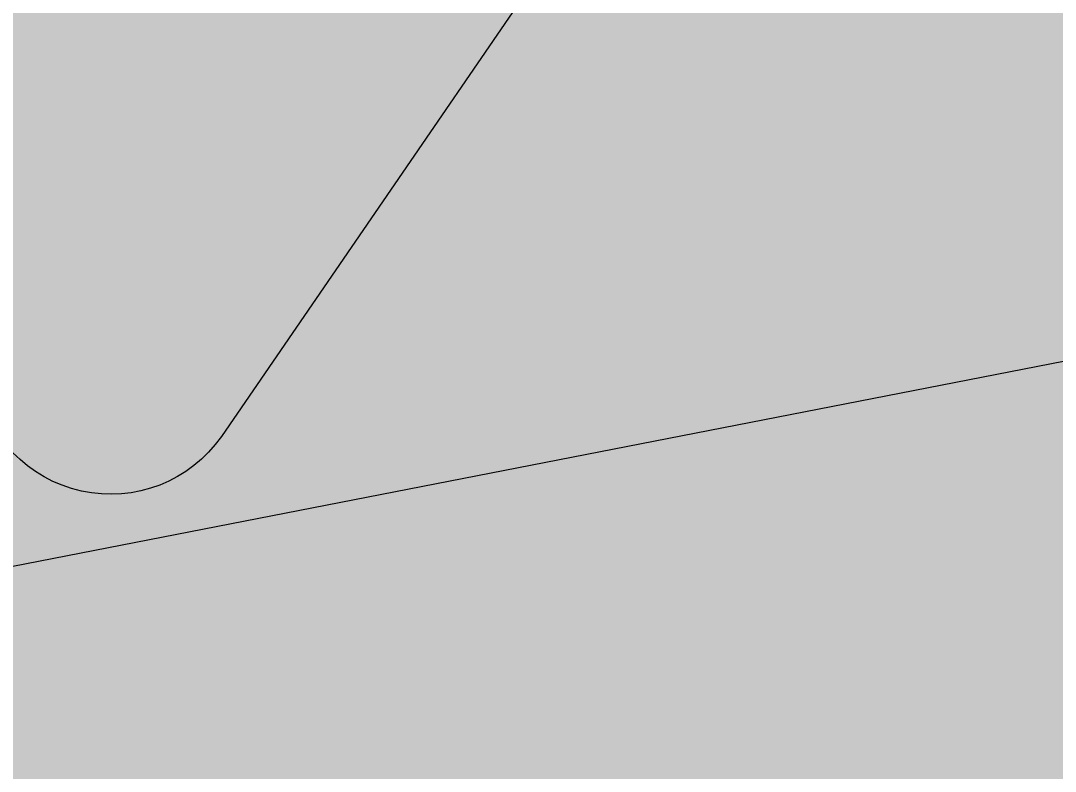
# Model space of a CAD drawing. Header units: millimetres. Extents: x 0 to 627661, y -95767 to 300888.
# Drawn here: x 508969.84 to 508972.173, y 26014.881 to 26016.573 of the extents above; entities that cross this region are included whole.
import ezdxf
from ezdxf.enums import TextEntityAlignment as Align

# ---------------------------------------------------------------- set-up
doc = ezdxf.new("R2018")
doc.units = ezdxf.units.MM
for name, color, linetype, lineweight in [('АР_Маркер экспликации', 239, 'Continuous', 13), ('АР_Номер помещения', 250, 'Continuous', 9), ('АР_Размеры', 175, 'Continuous', 9), ('АР_Сущ Несущая стена', 250, 'Continuous', 50)]:
    doc.layers.add(name, color=color, linetype=linetype, lineweight=lineweight)
doc.layers.add('АР_Названия помещений', color=124, linetype='Continuous', lineweight=5, plot=False)
doc.layers.add('АР_Помещения_площадь', color=19, linetype='Continuous', lineweight=9, plot=False)
doc.styles.add('ISOCPEUR', font='', dxfattribs={"height": 250})
doc.styles.get("Standard").update_dxf_attribs({"font": 'GOST.TTF'})
doc.styles.get('ISOCPEUR').set_extended_font_data('ISOCPEUR', italic=True)

# ---------------------------------------------------------------- blocks, each defined once
blk = doc.blocks.new('*U236')
at = {"color": 7, "style": 'ISOCPEUR', "width": 0.7, "flags": 1}
blk.add_attdef('КАТЕГОРИЯ', (-499.1655, -2092.1864), '', height=250, dxfattribs=at)
at = {"layer": 'АР_Номер помещения', "color": 7, "style": 'ISOCPEUR', "width": 0.7}
blk.add_attdef('НОМЕР_ПОМЕЩЕНИЯ', text='', height=300, dxfattribs=at).set_placement((-13874.5004, 6637.5515), align=Align.MIDDLE_CENTER)
at = {"layer": 'АР_Помещения_площадь', "color": 7, "lineweight": 30, "width": 0.7, "flags": 104}
blk.add_attdef('ИМЯ_ПОМЕЩЕНИЯ', text='', height=100, dxfattribs=at).set_placement((157.6277, 1217.1414), align=Align.MIDDLE_CENTER)
at = {"layer": 'АР_Помещения_площадь', "color": 7, "style": 'ISOCPEUR', "width": 0.7}
blk.add_attdef('ПЛОЩАДЬ_ПОМЕЩЕНИЯ', text='', height=200, dxfattribs=at).set_placement((-12654.5821, 407.6716), align=Align.MIDDLE_RIGHT)
blk = doc.blocks.new('*U234')
at = {"color": 7, "style": 'ISOCPEUR', "width": 0.7, "flags": 1}
blk.add_attdef('КАТЕГОРИЯ', (-499.1655, -2092.1864), '', height=250, dxfattribs=at)
at = {"layer": 'АР_Номер помещения', "color": 7, "style": 'ISOCPEUR', "width": 0.7}
blk.add_attdef('НОМЕР_ПОМЕЩЕНИЯ', text='', height=300, dxfattribs=at).set_placement((-17424.9012, 1870.773), align=Align.MIDDLE_CENTER)
at = {"layer": 'АР_Помещения_площадь', "color": 7, "lineweight": 30, "width": 0.7, "flags": 104}
blk.add_attdef('ИМЯ_ПОМЕЩЕНИЯ', text='', height=100, dxfattribs=at).set_placement((157.6277, 1217.1414), align=Align.MIDDLE_CENTER)
at = {"layer": 'АР_Помещения_площадь', "color": 7, "style": 'ISOCPEUR', "width": 0.7}
blk.add_attdef('ПЛОЩАДЬ_ПОМЕЩЕНИЯ', text='', height=200, dxfattribs=at).set_placement((-12452.8113, 399.3563), align=Align.MIDDLE_RIGHT)

msp = doc.modelspace()

# ---------------------------------------------------------------- linework, layer by layer
at = {"layer": 'АР_Размеры', "color": 5, "lineweight": 9, "ltscale": 150}
msp.add_line((511028.858, 26416.8708), (508967.6614, 26014.9216), dxfattribs=at)
msp.add_line((511028.858, 26416.8708), (508967.6614, 26014.9216), dxfattribs=at)
msp.add_line((511028.858, 26416.8708), (508967.6614, 26014.9216), dxfattribs=at)
msp.add_line((511028.858, 26416.8708), (508967.6614, 26014.9216), dxfattribs=at)
msp.add_line((511028.858, 26416.8708), (508967.6614, 26014.9216), dxfattribs=at)
msp.add_line((511028.858, 26416.8708), (508967.6614, 26014.9216), dxfattribs=at)
msp.add_line((511028.858, 26416.8708), (508967.6614, 26014.9216), dxfattribs=at)
msp.add_line((511028.858, 26416.8708), (508967.6614, 26014.9216), dxfattribs=at)
msp.add_line((511028.858, 26416.8708), (508967.6614, 26014.9216), dxfattribs=at)
msp.add_line((511028.858, 26416.8708), (508967.6614, 26014.9216), dxfattribs=at)
msp.add_line((511028.858, 26416.8708), (508967.6614, 26014.9216), dxfattribs=at)
msp.add_line((511028.858, 26416.8708), (508967.6614, 26014.9216), dxfattribs=at)
msp.add_line((511028.858, 26416.8708), (508967.6614, 26014.9216), dxfattribs=at)
msp.add_line((511028.858, 26416.8708), (508967.6614, 26014.9216), dxfattribs=at)
msp.add_line((511028.858, 26416.8708), (508967.6614, 26014.9216), dxfattribs=at)
msp.add_line((511028.858, 26416.8708), (508967.6614, 26014.9216), dxfattribs=at)
msp.add_line((511028.858, 26416.8708), (508967.6614, 26014.9216), dxfattribs=at)
msp.add_line((511028.858, 26416.8708), (508967.6614, 26014.9216), dxfattribs=at)
msp.add_line((511028.858, 26416.8708), (508967.6614, 26014.9216), dxfattribs=at)
msp.add_line((511028.858, 26416.8708), (508967.6614, 26014.9216), dxfattribs=at)
msp.add_line((511028.858, 26416.8708), (508967.6614, 26014.9216), dxfattribs=at)
msp.add_line((511028.858, 26416.8708), (508967.6614, 26014.9216), dxfattribs=at)
msp.add_line((511028.858, 26416.8708), (508967.6614, 26014.9216), dxfattribs=at)
msp.add_line((511028.858, 26416.8708), (508967.6614, 26014.9216), dxfattribs=at)
msp.add_line((511028.858, 26416.8708), (508967.6614, 26014.9216), dxfattribs=at)
msp.add_line((511028.858, 26416.8708), (508967.6614, 26014.9216), dxfattribs=at)
msp.add_line((511028.858, 26416.8708), (508967.6614, 26014.9216), dxfattribs=at)
msp.add_line((511028.858, 26416.8708), (508967.6614, 26014.9216), dxfattribs=at)
msp.add_line((511028.858, 26416.8708), (508967.6614, 26014.9216), dxfattribs=at)
msp.add_line((511028.858, 26416.8708), (508967.6614, 26014.9216), dxfattribs=at)
msp.add_line((511028.858, 26416.8708), (508967.6614, 26014.9216), dxfattribs=at)
msp.add_line((511028.858, 26416.8708), (508967.6614, 26014.9216), dxfattribs=at)
msp.add_line((511028.858, 26416.8708), (508967.6614, 26014.9216), dxfattribs=at)
msp.add_line((511028.858, 26416.8708), (508967.6614, 26014.9216), dxfattribs=at)
msp.add_line((511028.858, 26416.8708), (508967.6614, 26014.9216), dxfattribs=at)
msp.add_line((511028.858, 26416.8708), (508967.6614, 26014.9216), dxfattribs=at)
msp.add_line((511028.858, 26416.8708), (508967.6614, 26014.9216), dxfattribs=at)
msp.add_line((511028.858, 26416.8708), (508967.6614, 26014.9216), dxfattribs=at)
msp.add_line((511028.858, 26416.8708), (508967.6614, 26014.9216), dxfattribs=at)
msp.add_line((511028.858, 26416.8708), (508967.6614, 26014.9216), dxfattribs=at)
msp.add_line((511028.858, 26416.8708), (508967.6614, 26014.9216), dxfattribs=at)
msp.add_line((511028.858, 26416.8708), (508967.6614, 26014.9216), dxfattribs=at)
msp.add_line((511028.858, 26416.8708), (508967.6614, 26014.9216), dxfattribs=at)
msp.add_line((511028.858, 26416.8708), (508967.6614, 26014.9216), dxfattribs=at)
msp.add_line((511028.858, 26416.8708), (508967.6614, 26014.9216), dxfattribs=at)
msp.add_line((511028.858, 26416.8708), (508967.6614, 26014.9216), dxfattribs=at)
msp.add_line((511028.858, 26416.8708), (508967.6614, 26014.9216), dxfattribs=at)
msp.add_line((511028.858, 26416.8708), (508967.6614, 26014.9216), dxfattribs=at)
msp.add_line((511028.858, 26416.8708), (508967.6614, 26014.9216), dxfattribs=at)
msp.add_line((511028.858, 26416.8708), (508967.6614, 26014.9216), dxfattribs=at)
msp.add_line((511028.858, 26416.8708), (508967.6614, 26014.9216), dxfattribs=at)
msp.add_line((511028.858, 26416.8708), (508967.6614, 26014.9216), dxfattribs=at)
msp.add_line((511028.858, 26416.8708), (508967.6614, 26014.9216), dxfattribs=at)
msp.add_line((511028.858, 26416.8708), (508967.6614, 26014.9216), dxfattribs=at)
msp.add_line((511028.858, 26416.8708), (508967.6614, 26014.9216), dxfattribs=at)
msp.add_line((511028.858, 26416.8708), (508967.6614, 26014.9216), dxfattribs=at)
msp.add_line((511028.858, 26416.8708), (508967.6614, 26014.9216), dxfattribs=at)
msp.add_line((511028.858, 26416.8708), (508967.6614, 26014.9216), dxfattribs=at)
msp.add_line((511028.858, 26416.8708), (508967.6614, 26014.9216), dxfattribs=at)
msp.add_line((511028.858, 26416.8708), (508967.6614, 26014.9216), dxfattribs=at)
msp.add_line((511028.858, 26416.8708), (508967.6614, 26014.9216), dxfattribs=at)
msp.add_line((511028.858, 26416.8708), (508967.6614, 26014.9216), dxfattribs=at)
msp.add_line((511028.858, 26416.8708), (508967.6614, 26014.9216), dxfattribs=at)
msp.add_line((511028.858, 26416.8708), (508967.6614, 26014.9216), dxfattribs=at)
msp.add_line((511028.858, 26416.8708), (508967.6614, 26014.9216), dxfattribs=at)
msp.add_line((511028.858, 26416.8708), (508967.6614, 26014.9216), dxfattribs=at)
msp.add_line((511028.858, 26416.8708), (508967.6614, 26014.9216), dxfattribs=at)
msp.add_line((511028.858, 26416.8708), (508967.6614, 26014.9216), dxfattribs=at)
msp.add_line((511028.858, 26416.8708), (508967.6614, 26014.9216), dxfattribs=at)
msp.add_line((511028.858, 26416.8708), (508967.6614, 26014.9216), dxfattribs=at)
msp.add_line((511028.858, 26416.8708), (508967.6614, 26014.9216), dxfattribs=at)
msp.add_line((511028.858, 26416.8708), (508967.6614, 26014.9216), dxfattribs=at)
msp.add_line((511028.858, 26416.8708), (508967.6614, 26014.9216), dxfattribs=at)
msp.add_line((511028.858, 26416.8708), (508967.6614, 26014.9216), dxfattribs=at)
msp.add_line((511028.858, 26416.8708), (508967.6614, 26014.9216), dxfattribs=at)
msp.add_line((511028.858, 26416.8708), (508967.6614, 26014.9216), dxfattribs=at)
msp.add_line((511028.858, 26416.8708), (508967.6614, 26014.9216), dxfattribs=at)
msp.add_line((511028.858, 26416.8708), (508967.6614, 26014.9216), dxfattribs=at)
msp.add_line((511028.858, 26416.8708), (508967.6614, 26014.9216), dxfattribs=at)
msp.add_line((511028.858, 26416.8708), (508967.6614, 26014.9216), dxfattribs=at)
msp.add_line((511028.858, 26416.8708), (508967.6614, 26014.9216), dxfattribs=at)
msp.add_line((511028.858, 26416.8708), (508967.6614, 26014.9216), dxfattribs=at)
msp.add_line((511028.858, 26416.8708), (508967.6614, 26014.9216), dxfattribs=at)
msp.add_line((511028.858, 26416.8708), (508967.6614, 26014.9216), dxfattribs=at)
msp.add_line((511028.858, 26416.8708), (508967.6614, 26014.9216), dxfattribs=at)
msp.add_line((511028.858, 26416.8708), (508967.6614, 26014.9216), dxfattribs=at)
msp.add_line((511028.858, 26416.8708), (508967.6614, 26014.9216), dxfattribs=at)
msp.add_line((511028.858, 26416.8708), (508967.6614, 26014.9216), dxfattribs=at)
at = {"layer": 'АР_Размеры', "color": 5, "lineweight": 9, "ltscale": 100, "transparency": 33554687}
msp.add_lwpolyline([(508977.5337, 26017.2776, 0.086853), (508975.5582, 26017.9915, 0.346763), (508975.2234, 26017.8175), (508974.8709, 26017.012, -0.527877), (508974.3753, 26016.9242), (508973.7675, 26017.5594, 0.527877), (508973.2719, 26017.4716), (508972.9193, 26016.6661, -0.527877), (508972.4237, 26016.5783), (508971.8159, 26017.2135, 0.469739), (508971.3482, 26017.1749), (508970.2921, 26015.6355, -0.667984), (508969.7421, 26015.7567), (508968.1718, 26024.6166, -0.414214)], format="xyb", dxfattribs=at)
msp.add_lwpolyline([(508977.5337, 26017.2776, 0.086853), (508975.5582, 26017.9915, 0.346763), (508975.2234, 26017.8175), (508974.8709, 26017.012, -0.527877), (508974.3753, 26016.9242), (508973.7675, 26017.5594, 0.527877), (508973.2719, 26017.4716), (508972.9193, 26016.6661, -0.527877), (508972.4237, 26016.5783), (508971.8159, 26017.2135, 0.469739), (508971.3482, 26017.1749), (508970.2921, 26015.6355, -0.667984), (508969.7421, 26015.7567), (508968.1718, 26024.6166, -0.414214)], format="xyb", dxfattribs=at)
msp.add_lwpolyline([(508977.5337, 26017.2776, 0.086853), (508975.5582, 26017.9915, 0.346763), (508975.2234, 26017.8175), (508974.8709, 26017.012, -0.527877), (508974.3753, 26016.9242), (508973.7675, 26017.5594, 0.527877), (508973.2719, 26017.4716), (508972.9193, 26016.6661, -0.527877), (508972.4237, 26016.5783), (508971.8159, 26017.2135, 0.469739), (508971.3482, 26017.1749), (508970.2921, 26015.6355, -0.667984), (508969.7421, 26015.7567), (508968.1718, 26024.6166, -0.414214)], format="xyb", dxfattribs=at)
msp.add_lwpolyline([(508977.5337, 26017.2776, 0.086853), (508975.5582, 26017.9915, 0.346763), (508975.2234, 26017.8175), (508974.8709, 26017.012, -0.527877), (508974.3753, 26016.9242), (508973.7675, 26017.5594, 0.527877), (508973.2719, 26017.4716), (508972.9193, 26016.6661, -0.527877), (508972.4237, 26016.5783), (508971.8159, 26017.2135, 0.469739), (508971.3482, 26017.1749), (508970.2921, 26015.6355, -0.667984), (508969.7421, 26015.7567), (508968.1718, 26024.6166, -0.414214)], format="xyb", dxfattribs=at)
msp.add_lwpolyline([(508977.5337, 26017.2776, 0.086853), (508975.5582, 26017.9915, 0.346763), (508975.2234, 26017.8175), (508974.8709, 26017.012, -0.527877), (508974.3753, 26016.9242), (508973.7675, 26017.5594, 0.527877), (508973.2719, 26017.4716), (508972.9193, 26016.6661, -0.527877), (508972.4237, 26016.5783), (508971.8159, 26017.2135, 0.469739), (508971.3482, 26017.1749), (508970.2921, 26015.6355, -0.667984), (508969.7421, 26015.7567), (508968.1718, 26024.6166, -0.414214)], format="xyb", dxfattribs=at)
msp.add_lwpolyline([(508977.5337, 26017.2776, 0.086853), (508975.5582, 26017.9915, 0.346763), (508975.2234, 26017.8175), (508974.8709, 26017.012, -0.527877), (508974.3753, 26016.9242), (508973.7675, 26017.5594, 0.527877), (508973.2719, 26017.4716), (508972.9193, 26016.6661, -0.527877), (508972.4237, 26016.5783), (508971.8159, 26017.2135, 0.469739), (508971.3482, 26017.1749), (508970.2921, 26015.6355, -0.667984), (508969.7421, 26015.7567), (508968.1718, 26024.6166, -0.414214)], format="xyb", dxfattribs=at)
msp.add_lwpolyline([(508977.5337, 26017.2776, 0.086853), (508975.5582, 26017.9915, 0.346763), (508975.2234, 26017.8175), (508974.8709, 26017.012, -0.527877), (508974.3753, 26016.9242), (508973.7675, 26017.5594, 0.527877), (508973.2719, 26017.4716), (508972.9193, 26016.6661, -0.527877), (508972.4237, 26016.5783), (508971.8159, 26017.2135, 0.469739), (508971.3482, 26017.1749), (508970.2921, 26015.6355, -0.667984), (508969.7421, 26015.7567), (508968.1718, 26024.6166, -0.414214)], format="xyb", dxfattribs=at)
msp.add_lwpolyline([(508977.5337, 26017.2776, 0.086853), (508975.5582, 26017.9915, 0.346763), (508975.2234, 26017.8175), (508974.8709, 26017.012, -0.527877), (508974.3753, 26016.9242), (508973.7675, 26017.5594, 0.527877), (508973.2719, 26017.4716), (508972.9193, 26016.6661, -0.527877), (508972.4237, 26016.5783), (508971.8159, 26017.2135, 0.469739), (508971.3482, 26017.1749), (508970.2921, 26015.6355, -0.667984), (508969.7421, 26015.7567), (508968.1718, 26024.6166, -0.414214)], format="xyb", dxfattribs=at)
msp.add_lwpolyline([(508977.5337, 26017.2776, 0.086853), (508975.5582, 26017.9915, 0.346763), (508975.2234, 26017.8175), (508974.8709, 26017.012, -0.527877), (508974.3753, 26016.9242), (508973.7675, 26017.5594, 0.527877), (508973.2719, 26017.4716), (508972.9193, 26016.6661, -0.527877), (508972.4237, 26016.5783), (508971.8159, 26017.2135, 0.469739), (508971.3482, 26017.1749), (508970.2921, 26015.6355, -0.667984), (508969.7421, 26015.7567), (508968.1718, 26024.6166, -0.414214)], format="xyb", dxfattribs=at)
msp.add_lwpolyline([(508977.5337, 26017.2776, 0.086853), (508975.5582, 26017.9915, 0.346763), (508975.2234, 26017.8175), (508974.8709, 26017.012, -0.527877), (508974.3753, 26016.9242), (508973.7675, 26017.5594, 0.527877), (508973.2719, 26017.4716), (508972.9193, 26016.6661, -0.527877), (508972.4237, 26016.5783), (508971.8159, 26017.2135, 0.469739), (508971.3482, 26017.1749), (508970.2921, 26015.6355, -0.667984), (508969.7421, 26015.7567), (508968.1718, 26024.6166, -0.414214)], format="xyb", dxfattribs=at)
msp.add_lwpolyline([(508977.5337, 26017.2776, 0.086853), (508975.5582, 26017.9915, 0.346763), (508975.2234, 26017.8175), (508974.8709, 26017.012, -0.527877), (508974.3753, 26016.9242), (508973.7675, 26017.5594, 0.527877), (508973.2719, 26017.4716), (508972.9193, 26016.6661, -0.527877), (508972.4237, 26016.5783), (508971.8159, 26017.2135, 0.469739), (508971.3482, 26017.1749), (508970.2921, 26015.6355, -0.667984), (508969.7421, 26015.7567), (508968.1718, 26024.6166, -0.414214)], format="xyb", dxfattribs=at)
msp.add_lwpolyline([(508977.5337, 26017.2776, 0.086853), (508975.5582, 26017.9915, 0.346763), (508975.2234, 26017.8175), (508974.8709, 26017.012, -0.527877), (508974.3753, 26016.9242), (508973.7675, 26017.5594, 0.527877), (508973.2719, 26017.4716), (508972.9193, 26016.6661, -0.527877), (508972.4237, 26016.5783), (508971.8159, 26017.2135, 0.469739), (508971.3482, 26017.1749), (508970.2921, 26015.6355, -0.667984), (508969.7421, 26015.7567), (508968.1718, 26024.6166, -0.414214)], format="xyb", dxfattribs=at)
msp.add_lwpolyline([(508977.5337, 26017.2776, 0.086853), (508975.5582, 26017.9915, 0.346763), (508975.2234, 26017.8175), (508974.8709, 26017.012, -0.527877), (508974.3753, 26016.9242), (508973.7675, 26017.5594, 0.527877), (508973.2719, 26017.4716), (508972.9193, 26016.6661, -0.527877), (508972.4237, 26016.5783), (508971.8159, 26017.2135, 0.469739), (508971.3482, 26017.1749), (508970.2921, 26015.6355, -0.667984), (508969.7421, 26015.7567), (508968.1718, 26024.6166, -0.414214)], format="xyb", dxfattribs=at)
msp.add_lwpolyline([(508977.5337, 26017.2776, 0.086853), (508975.5582, 26017.9915, 0.346763), (508975.2234, 26017.8175), (508974.8709, 26017.012, -0.527877), (508974.3753, 26016.9242), (508973.7675, 26017.5594, 0.527877), (508973.2719, 26017.4716), (508972.9193, 26016.6661, -0.527877), (508972.4237, 26016.5783), (508971.8159, 26017.2135, 0.469739), (508971.3482, 26017.1749), (508970.2921, 26015.6355, -0.667984), (508969.7421, 26015.7567), (508968.1718, 26024.6166, -0.414214)], format="xyb", dxfattribs=at)
msp.add_lwpolyline([(508977.5337, 26017.2776, 0.086853), (508975.5582, 26017.9915, 0.346763), (508975.2234, 26017.8175), (508974.8709, 26017.012, -0.527877), (508974.3753, 26016.9242), (508973.7675, 26017.5594, 0.527877), (508973.2719, 26017.4716), (508972.9193, 26016.6661, -0.527877), (508972.4237, 26016.5783), (508971.8159, 26017.2135, 0.469739), (508971.3482, 26017.1749), (508970.2921, 26015.6355, -0.667984), (508969.7421, 26015.7567), (508968.1718, 26024.6166, -0.414214)], format="xyb", dxfattribs=at)
msp.add_lwpolyline([(508977.5337, 26017.2776, 0.086853), (508975.5582, 26017.9915, 0.346763), (508975.2234, 26017.8175), (508974.8709, 26017.012, -0.527877), (508974.3753, 26016.9242), (508973.7675, 26017.5594, 0.527877), (508973.2719, 26017.4716), (508972.9193, 26016.6661, -0.527877), (508972.4237, 26016.5783), (508971.8159, 26017.2135, 0.469739), (508971.3482, 26017.1749), (508970.2921, 26015.6355, -0.667984), (508969.7421, 26015.7567), (508968.1718, 26024.6166, -0.414214)], format="xyb", dxfattribs=at)
msp.add_lwpolyline([(508977.5337, 26017.2776, 0.086853), (508975.5582, 26017.9915, 0.346763), (508975.2234, 26017.8175), (508974.8709, 26017.012, -0.527877), (508974.3753, 26016.9242), (508973.7675, 26017.5594, 0.527877), (508973.2719, 26017.4716), (508972.9193, 26016.6661, -0.527877), (508972.4237, 26016.5783), (508971.8159, 26017.2135, 0.469739), (508971.3482, 26017.1749), (508970.2921, 26015.6355, -0.667984), (508969.7421, 26015.7567), (508968.1718, 26024.6166, -0.414214)], format="xyb", dxfattribs=at)
msp.add_lwpolyline([(508977.5337, 26017.2776, 0.086853), (508975.5582, 26017.9915, 0.346763), (508975.2234, 26017.8175), (508974.8709, 26017.012, -0.527877), (508974.3753, 26016.9242), (508973.7675, 26017.5594, 0.527877), (508973.2719, 26017.4716), (508972.9193, 26016.6661, -0.527877), (508972.4237, 26016.5783), (508971.8159, 26017.2135, 0.469739), (508971.3482, 26017.1749), (508970.2921, 26015.6355, -0.667984), (508969.7421, 26015.7567), (508968.1718, 26024.6166, -0.414214)], format="xyb", dxfattribs=at)
msp.add_lwpolyline([(508977.5337, 26017.2776, 0.086853), (508975.5582, 26017.9915, 0.346763), (508975.2234, 26017.8175), (508974.8709, 26017.012, -0.527877), (508974.3753, 26016.9242), (508973.7675, 26017.5594, 0.527877), (508973.2719, 26017.4716), (508972.9193, 26016.6661, -0.527877), (508972.4237, 26016.5783), (508971.8159, 26017.2135, 0.469739), (508971.3482, 26017.1749), (508970.2921, 26015.6355, -0.667984), (508969.7421, 26015.7567), (508968.1718, 26024.6166, -0.414214)], format="xyb", dxfattribs=at)
msp.add_lwpolyline([(508977.5337, 26017.2776, 0.086853), (508975.5582, 26017.9915, 0.346763), (508975.2234, 26017.8175), (508974.8709, 26017.012, -0.527877), (508974.3753, 26016.9242), (508973.7675, 26017.5594, 0.527877), (508973.2719, 26017.4716), (508972.9193, 26016.6661, -0.527877), (508972.4237, 26016.5783), (508971.8159, 26017.2135, 0.469739), (508971.3482, 26017.1749), (508970.2921, 26015.6355, -0.667984), (508969.7421, 26015.7567), (508968.1718, 26024.6166, -0.414214)], format="xyb", dxfattribs=at)
msp.add_lwpolyline([(508977.5337, 26017.2776, 0.086853), (508975.5582, 26017.9915, 0.346763), (508975.2234, 26017.8175), (508974.8709, 26017.012, -0.527877), (508974.3753, 26016.9242), (508973.7675, 26017.5594, 0.527877), (508973.2719, 26017.4716), (508972.9193, 26016.6661, -0.527877), (508972.4237, 26016.5783), (508971.8159, 26017.2135, 0.469739), (508971.3482, 26017.1749), (508970.2921, 26015.6355, -0.667984), (508969.7421, 26015.7567), (508968.1718, 26024.6166, -0.414214)], format="xyb", dxfattribs=at)
msp.add_lwpolyline([(508977.5337, 26017.2776, 0.086853), (508975.5582, 26017.9915, 0.346763), (508975.2234, 26017.8175), (508974.8709, 26017.012, -0.527877), (508974.3753, 26016.9242), (508973.7675, 26017.5594, 0.527877), (508973.2719, 26017.4716), (508972.9193, 26016.6661, -0.527877), (508972.4237, 26016.5783), (508971.8159, 26017.2135, 0.469739), (508971.3482, 26017.1749), (508970.2921, 26015.6355, -0.667984), (508969.7421, 26015.7567), (508968.1718, 26024.6166, -0.414214)], format="xyb", dxfattribs=at)
msp.add_lwpolyline([(508977.5337, 26017.2776, 0.086853), (508975.5582, 26017.9915, 0.346763), (508975.2234, 26017.8175), (508974.8709, 26017.012, -0.527877), (508974.3753, 26016.9242), (508973.7675, 26017.5594, 0.527877), (508973.2719, 26017.4716), (508972.9193, 26016.6661, -0.527877), (508972.4237, 26016.5783), (508971.8159, 26017.2135, 0.469739), (508971.3482, 26017.1749), (508970.2921, 26015.6355, -0.667984), (508969.7421, 26015.7567), (508968.1718, 26024.6166, -0.414214)], format="xyb", dxfattribs=at)
msp.add_lwpolyline([(508977.5337, 26017.2776, 0.086853), (508975.5582, 26017.9915, 0.346763), (508975.2234, 26017.8175), (508974.8709, 26017.012, -0.527877), (508974.3753, 26016.9242), (508973.7675, 26017.5594, 0.527877), (508973.2719, 26017.4716), (508972.9193, 26016.6661, -0.527877), (508972.4237, 26016.5783), (508971.8159, 26017.2135, 0.469739), (508971.3482, 26017.1749), (508970.2921, 26015.6355, -0.667984), (508969.7421, 26015.7567), (508968.1718, 26024.6166, -0.414214)], format="xyb", dxfattribs=at)
msp.add_lwpolyline([(508977.5337, 26017.2776, 0.086853), (508975.5582, 26017.9915, 0.346763), (508975.2234, 26017.8175), (508974.8709, 26017.012, -0.527877), (508974.3753, 26016.9242), (508973.7675, 26017.5594, 0.527877), (508973.2719, 26017.4716), (508972.9193, 26016.6661, -0.527877), (508972.4237, 26016.5783), (508971.8159, 26017.2135, 0.469739), (508971.3482, 26017.1749), (508970.2921, 26015.6355, -0.667984), (508969.7421, 26015.7567), (508968.1718, 26024.6166, -0.414214)], format="xyb", dxfattribs=at)
msp.add_lwpolyline([(508977.5337, 26017.2776, 0.086853), (508975.5582, 26017.9915, 0.346763), (508975.2234, 26017.8175), (508974.8709, 26017.012, -0.527877), (508974.3753, 26016.9242), (508973.7675, 26017.5594, 0.527877), (508973.2719, 26017.4716), (508972.9193, 26016.6661, -0.527877), (508972.4237, 26016.5783), (508971.8159, 26017.2135, 0.469739), (508971.3482, 26017.1749), (508970.2921, 26015.6355, -0.667984), (508969.7421, 26015.7567), (508968.1718, 26024.6166, -0.414214)], format="xyb", dxfattribs=at)
msp.add_lwpolyline([(508977.5337, 26017.2776, 0.086853), (508975.5582, 26017.9915, 0.346763), (508975.2234, 26017.8175), (508974.8709, 26017.012, -0.527877), (508974.3753, 26016.9242), (508973.7675, 26017.5594, 0.527877), (508973.2719, 26017.4716), (508972.9193, 26016.6661, -0.527877), (508972.4237, 26016.5783), (508971.8159, 26017.2135, 0.469739), (508971.3482, 26017.1749), (508970.2921, 26015.6355, -0.667984), (508969.7421, 26015.7567), (508968.1718, 26024.6166, -0.414214)], format="xyb", dxfattribs=at)
msp.add_lwpolyline([(508977.5337, 26017.2776, 0.086853), (508975.5582, 26017.9915, 0.346763), (508975.2234, 26017.8175), (508974.8709, 26017.012, -0.527877), (508974.3753, 26016.9242), (508973.7675, 26017.5594, 0.527877), (508973.2719, 26017.4716), (508972.9193, 26016.6661, -0.527877), (508972.4237, 26016.5783), (508971.8159, 26017.2135, 0.469739), (508971.3482, 26017.1749), (508970.2921, 26015.6355, -0.667984), (508969.7421, 26015.7567), (508968.1718, 26024.6166, -0.414214)], format="xyb", dxfattribs=at)
msp.add_lwpolyline([(508977.5337, 26017.2776, 0.086853), (508975.5582, 26017.9915, 0.346763), (508975.2234, 26017.8175), (508974.8709, 26017.012, -0.527877), (508974.3753, 26016.9242), (508973.7675, 26017.5594, 0.527877), (508973.2719, 26017.4716), (508972.9193, 26016.6661, -0.527877), (508972.4237, 26016.5783), (508971.8159, 26017.2135, 0.469739), (508971.3482, 26017.1749), (508970.2921, 26015.6355, -0.667984), (508969.7421, 26015.7567), (508968.1718, 26024.6166, -0.414214)], format="xyb", dxfattribs=at)
msp.add_lwpolyline([(508977.5337, 26017.2776, 0.086853), (508975.5582, 26017.9915, 0.346763), (508975.2234, 26017.8175), (508974.8709, 26017.012, -0.527877), (508974.3753, 26016.9242), (508973.7675, 26017.5594, 0.527877), (508973.2719, 26017.4716), (508972.9193, 26016.6661, -0.527877), (508972.4237, 26016.5783), (508971.8159, 26017.2135, 0.469739), (508971.3482, 26017.1749), (508970.2921, 26015.6355, -0.667984), (508969.7421, 26015.7567), (508968.1718, 26024.6166, -0.414214)], format="xyb", dxfattribs=at)
msp.add_lwpolyline([(508977.5337, 26017.2776, 0.086853), (508975.5582, 26017.9915, 0.346763), (508975.2234, 26017.8175), (508974.8709, 26017.012, -0.527877), (508974.3753, 26016.9242), (508973.7675, 26017.5594, 0.527877), (508973.2719, 26017.4716), (508972.9193, 26016.6661, -0.527877), (508972.4237, 26016.5783), (508971.8159, 26017.2135, 0.469739), (508971.3482, 26017.1749), (508970.2921, 26015.6355, -0.667984), (508969.7421, 26015.7567), (508968.1718, 26024.6166, -0.414214)], format="xyb", dxfattribs=at)
msp.add_lwpolyline([(508977.5337, 26017.2776, 0.086853), (508975.5582, 26017.9915, 0.346763), (508975.2234, 26017.8175), (508974.8709, 26017.012, -0.527877), (508974.3753, 26016.9242), (508973.7675, 26017.5594, 0.527877), (508973.2719, 26017.4716), (508972.9193, 26016.6661, -0.527877), (508972.4237, 26016.5783), (508971.8159, 26017.2135, 0.469739), (508971.3482, 26017.1749), (508970.2921, 26015.6355, -0.667984), (508969.7421, 26015.7567), (508968.1718, 26024.6166, -0.414214)], format="xyb", dxfattribs=at)
msp.add_lwpolyline([(508977.5337, 26017.2776, 0.086853), (508975.5582, 26017.9915, 0.346763), (508975.2234, 26017.8175), (508974.8709, 26017.012, -0.527877), (508974.3753, 26016.9242), (508973.7675, 26017.5594, 0.527877), (508973.2719, 26017.4716), (508972.9193, 26016.6661, -0.527877), (508972.4237, 26016.5783), (508971.8159, 26017.2135, 0.469739), (508971.3482, 26017.1749), (508970.2921, 26015.6355, -0.667984), (508969.7421, 26015.7567), (508968.1718, 26024.6166, -0.414214)], format="xyb", dxfattribs=at)
msp.add_lwpolyline([(508977.5337, 26017.2776, 0.086853), (508975.5582, 26017.9915, 0.346763), (508975.2234, 26017.8175), (508974.8709, 26017.012, -0.527877), (508974.3753, 26016.9242), (508973.7675, 26017.5594, 0.527877), (508973.2719, 26017.4716), (508972.9193, 26016.6661, -0.527877), (508972.4237, 26016.5783), (508971.8159, 26017.2135, 0.469739), (508971.3482, 26017.1749), (508970.2921, 26015.6355, -0.667984), (508969.7421, 26015.7567), (508968.1718, 26024.6166, -0.414214)], format="xyb", dxfattribs=at)
msp.add_lwpolyline([(508977.5337, 26017.2776, 0.086853), (508975.5582, 26017.9915, 0.346763), (508975.2234, 26017.8175), (508974.8709, 26017.012, -0.527877), (508974.3753, 26016.9242), (508973.7675, 26017.5594, 0.527877), (508973.2719, 26017.4716), (508972.9193, 26016.6661, -0.527877), (508972.4237, 26016.5783), (508971.8159, 26017.2135, 0.469739), (508971.3482, 26017.1749), (508970.2921, 26015.6355, -0.667984), (508969.7421, 26015.7567), (508968.1718, 26024.6166, -0.414214)], format="xyb", dxfattribs=at)
msp.add_lwpolyline([(508977.5337, 26017.2776, 0.086853), (508975.5582, 26017.9915, 0.346763), (508975.2234, 26017.8175), (508974.8709, 26017.012, -0.527877), (508974.3753, 26016.9242), (508973.7675, 26017.5594, 0.527877), (508973.2719, 26017.4716), (508972.9193, 26016.6661, -0.527877), (508972.4237, 26016.5783), (508971.8159, 26017.2135, 0.469739), (508971.3482, 26017.1749), (508970.2921, 26015.6355, -0.667984), (508969.7421, 26015.7567), (508968.1718, 26024.6166, -0.414214)], format="xyb", dxfattribs=at)
msp.add_lwpolyline([(508977.5337, 26017.2776, 0.086853), (508975.5582, 26017.9915, 0.346763), (508975.2234, 26017.8175), (508974.8709, 26017.012, -0.527877), (508974.3753, 26016.9242), (508973.7675, 26017.5594, 0.527877), (508973.2719, 26017.4716), (508972.9193, 26016.6661, -0.527877), (508972.4237, 26016.5783), (508971.8159, 26017.2135, 0.469739), (508971.3482, 26017.1749), (508970.2921, 26015.6355, -0.667984), (508969.7421, 26015.7567), (508968.1718, 26024.6166, -0.414214)], format="xyb", dxfattribs=at)
msp.add_lwpolyline([(508977.5337, 26017.2776, 0.086853), (508975.5582, 26017.9915, 0.346763), (508975.2234, 26017.8175), (508974.8709, 26017.012, -0.527877), (508974.3753, 26016.9242), (508973.7675, 26017.5594, 0.527877), (508973.2719, 26017.4716), (508972.9193, 26016.6661, -0.527877), (508972.4237, 26016.5783), (508971.8159, 26017.2135, 0.469739), (508971.3482, 26017.1749), (508970.2921, 26015.6355, -0.667984), (508969.7421, 26015.7567), (508968.1718, 26024.6166, -0.414214)], format="xyb", dxfattribs=at)
msp.add_lwpolyline([(508977.5337, 26017.2776, 0.086853), (508975.5582, 26017.9915, 0.346763), (508975.2234, 26017.8175), (508974.8709, 26017.012, -0.527877), (508974.3753, 26016.9242), (508973.7675, 26017.5594, 0.527877), (508973.2719, 26017.4716), (508972.9193, 26016.6661, -0.527877), (508972.4237, 26016.5783), (508971.8159, 26017.2135, 0.469739), (508971.3482, 26017.1749), (508970.2921, 26015.6355, -0.667984), (508969.7421, 26015.7567), (508968.1718, 26024.6166, -0.414214)], format="xyb", dxfattribs=at)
msp.add_lwpolyline([(508977.5337, 26017.2776, 0.086853), (508975.5582, 26017.9915, 0.346763), (508975.2234, 26017.8175), (508974.8709, 26017.012, -0.527877), (508974.3753, 26016.9242), (508973.7675, 26017.5594, 0.527877), (508973.2719, 26017.4716), (508972.9193, 26016.6661, -0.527877), (508972.4237, 26016.5783), (508971.8159, 26017.2135, 0.469739), (508971.3482, 26017.1749), (508970.2921, 26015.6355, -0.667984), (508969.7421, 26015.7567), (508968.1718, 26024.6166, -0.414214)], format="xyb", dxfattribs=at)
msp.add_lwpolyline([(508977.5337, 26017.2776, 0.086853), (508975.5582, 26017.9915, 0.346763), (508975.2234, 26017.8175), (508974.8709, 26017.012, -0.527877), (508974.3753, 26016.9242), (508973.7675, 26017.5594, 0.527877), (508973.2719, 26017.4716), (508972.9193, 26016.6661, -0.527877), (508972.4237, 26016.5783), (508971.8159, 26017.2135, 0.469739), (508971.3482, 26017.1749), (508970.2921, 26015.6355, -0.667984), (508969.7421, 26015.7567), (508968.1718, 26024.6166, -0.414214)], format="xyb", dxfattribs=at)
msp.add_lwpolyline([(508977.5337, 26017.2776, 0.086853), (508975.5582, 26017.9915, 0.346763), (508975.2234, 26017.8175), (508974.8709, 26017.012, -0.527877), (508974.3753, 26016.9242), (508973.7675, 26017.5594, 0.527877), (508973.2719, 26017.4716), (508972.9193, 26016.6661, -0.527877), (508972.4237, 26016.5783), (508971.8159, 26017.2135, 0.469739), (508971.3482, 26017.1749), (508970.2921, 26015.6355, -0.667984), (508969.7421, 26015.7567), (508968.1718, 26024.6166, -0.414214)], format="xyb", dxfattribs=at)
msp.add_lwpolyline([(508977.5337, 26017.2776, 0.086853), (508975.5582, 26017.9915, 0.346763), (508975.2234, 26017.8175), (508974.8709, 26017.012, -0.527877), (508974.3753, 26016.9242), (508973.7675, 26017.5594, 0.527877), (508973.2719, 26017.4716), (508972.9193, 26016.6661, -0.527877), (508972.4237, 26016.5783), (508971.8159, 26017.2135, 0.469739), (508971.3482, 26017.1749), (508970.2921, 26015.6355, -0.667984), (508969.7421, 26015.7567), (508968.1718, 26024.6166, -0.414214)], format="xyb", dxfattribs=at)
msp.add_lwpolyline([(508977.5337, 26017.2776, 0.086853), (508975.5582, 26017.9915, 0.346763), (508975.2234, 26017.8175), (508974.8709, 26017.012, -0.527877), (508974.3753, 26016.9242), (508973.7675, 26017.5594, 0.527877), (508973.2719, 26017.4716), (508972.9193, 26016.6661, -0.527877), (508972.4237, 26016.5783), (508971.8159, 26017.2135, 0.469739), (508971.3482, 26017.1749), (508970.2921, 26015.6355, -0.667984), (508969.7421, 26015.7567), (508968.1718, 26024.6166, -0.414214)], format="xyb", dxfattribs=at)
msp.add_lwpolyline([(508977.5337, 26017.2776, 0.086853), (508975.5582, 26017.9915, 0.346763), (508975.2234, 26017.8175), (508974.8709, 26017.012, -0.527877), (508974.3753, 26016.9242), (508973.7675, 26017.5594, 0.527877), (508973.2719, 26017.4716), (508972.9193, 26016.6661, -0.527877), (508972.4237, 26016.5783), (508971.8159, 26017.2135, 0.469739), (508971.3482, 26017.1749), (508970.2921, 26015.6355, -0.667984), (508969.7421, 26015.7567), (508968.1718, 26024.6166, -0.414214)], format="xyb", dxfattribs=at)
msp.add_lwpolyline([(508977.5337, 26017.2776, 0.086853), (508975.5582, 26017.9915, 0.346763), (508975.2234, 26017.8175), (508974.8709, 26017.012, -0.527877), (508974.3753, 26016.9242), (508973.7675, 26017.5594, 0.527877), (508973.2719, 26017.4716), (508972.9193, 26016.6661, -0.527877), (508972.4237, 26016.5783), (508971.8159, 26017.2135, 0.469739), (508971.3482, 26017.1749), (508970.2921, 26015.6355, -0.667984), (508969.7421, 26015.7567), (508968.1718, 26024.6166, -0.414214)], format="xyb", dxfattribs=at)
msp.add_lwpolyline([(508977.5337, 26017.2776, 0.086853), (508975.5582, 26017.9915, 0.346763), (508975.2234, 26017.8175), (508974.8709, 26017.012, -0.527877), (508974.3753, 26016.9242), (508973.7675, 26017.5594, 0.527877), (508973.2719, 26017.4716), (508972.9193, 26016.6661, -0.527877), (508972.4237, 26016.5783), (508971.8159, 26017.2135, 0.469739), (508971.3482, 26017.1749), (508970.2921, 26015.6355, -0.667984), (508969.7421, 26015.7567), (508968.1718, 26024.6166, -0.414214)], format="xyb", dxfattribs=at)
msp.add_lwpolyline([(508977.5337, 26017.2776, 0.086853), (508975.5582, 26017.9915, 0.346763), (508975.2234, 26017.8175), (508974.8709, 26017.012, -0.527877), (508974.3753, 26016.9242), (508973.7675, 26017.5594, 0.527877), (508973.2719, 26017.4716), (508972.9193, 26016.6661, -0.527877), (508972.4237, 26016.5783), (508971.8159, 26017.2135, 0.469739), (508971.3482, 26017.1749), (508970.2921, 26015.6355, -0.667984), (508969.7421, 26015.7567), (508968.1718, 26024.6166, -0.414214)], format="xyb", dxfattribs=at)
msp.add_lwpolyline([(508977.5337, 26017.2776, 0.086853), (508975.5582, 26017.9915, 0.346763), (508975.2234, 26017.8175), (508974.8709, 26017.012, -0.527877), (508974.3753, 26016.9242), (508973.7675, 26017.5594, 0.527877), (508973.2719, 26017.4716), (508972.9193, 26016.6661, -0.527877), (508972.4237, 26016.5783), (508971.8159, 26017.2135, 0.469739), (508971.3482, 26017.1749), (508970.2921, 26015.6355, -0.667984), (508969.7421, 26015.7567), (508968.1718, 26024.6166, -0.414214)], format="xyb", dxfattribs=at)
msp.add_lwpolyline([(508977.5337, 26017.2776, 0.086853), (508975.5582, 26017.9915, 0.346763), (508975.2234, 26017.8175), (508974.8709, 26017.012, -0.527877), (508974.3753, 26016.9242), (508973.7675, 26017.5594, 0.527877), (508973.2719, 26017.4716), (508972.9193, 26016.6661, -0.527877), (508972.4237, 26016.5783), (508971.8159, 26017.2135, 0.469739), (508971.3482, 26017.1749), (508970.2921, 26015.6355, -0.667984), (508969.7421, 26015.7567), (508968.1718, 26024.6166, -0.414214)], format="xyb", dxfattribs=at)
msp.add_lwpolyline([(508977.5337, 26017.2776, 0.086853), (508975.5582, 26017.9915, 0.346763), (508975.2234, 26017.8175), (508974.8709, 26017.012, -0.527877), (508974.3753, 26016.9242), (508973.7675, 26017.5594, 0.527877), (508973.2719, 26017.4716), (508972.9193, 26016.6661, -0.527877), (508972.4237, 26016.5783), (508971.8159, 26017.2135, 0.469739), (508971.3482, 26017.1749), (508970.2921, 26015.6355, -0.667984), (508969.7421, 26015.7567), (508968.1718, 26024.6166, -0.414214)], format="xyb", dxfattribs=at)
msp.add_lwpolyline([(508977.5337, 26017.2776, 0.086853), (508975.5582, 26017.9915, 0.346763), (508975.2234, 26017.8175), (508974.8709, 26017.012, -0.527877), (508974.3753, 26016.9242), (508973.7675, 26017.5594, 0.527877), (508973.2719, 26017.4716), (508972.9193, 26016.6661, -0.527877), (508972.4237, 26016.5783), (508971.8159, 26017.2135, 0.469739), (508971.3482, 26017.1749), (508970.2921, 26015.6355, -0.667984), (508969.7421, 26015.7567), (508968.1718, 26024.6166, -0.414214)], format="xyb", dxfattribs=at)
msp.add_lwpolyline([(508977.5337, 26017.2776, 0.086853), (508975.5582, 26017.9915, 0.346763), (508975.2234, 26017.8175), (508974.8709, 26017.012, -0.527877), (508974.3753, 26016.9242), (508973.7675, 26017.5594, 0.527877), (508973.2719, 26017.4716), (508972.9193, 26016.6661, -0.527877), (508972.4237, 26016.5783), (508971.8159, 26017.2135, 0.469739), (508971.3482, 26017.1749), (508970.2921, 26015.6355, -0.667984), (508969.7421, 26015.7567), (508968.1718, 26024.6166, -0.414214)], format="xyb", dxfattribs=at)
msp.add_lwpolyline([(508977.5337, 26017.2776, 0.086853), (508975.5582, 26017.9915, 0.346763), (508975.2234, 26017.8175), (508974.8709, 26017.012, -0.527877), (508974.3753, 26016.9242), (508973.7675, 26017.5594, 0.527877), (508973.2719, 26017.4716), (508972.9193, 26016.6661, -0.527877), (508972.4237, 26016.5783), (508971.8159, 26017.2135, 0.469739), (508971.3482, 26017.1749), (508970.2921, 26015.6355, -0.667984), (508969.7421, 26015.7567), (508968.1718, 26024.6166, -0.414214)], format="xyb", dxfattribs=at)
msp.add_lwpolyline([(508977.5337, 26017.2776, 0.086853), (508975.5582, 26017.9915, 0.346763), (508975.2234, 26017.8175), (508974.8709, 26017.012, -0.527877), (508974.3753, 26016.9242), (508973.7675, 26017.5594, 0.527877), (508973.2719, 26017.4716), (508972.9193, 26016.6661, -0.527877), (508972.4237, 26016.5783), (508971.8159, 26017.2135, 0.469739), (508971.3482, 26017.1749), (508970.2921, 26015.6355, -0.667984), (508969.7421, 26015.7567), (508968.1718, 26024.6166, -0.414214)], format="xyb", dxfattribs=at)
msp.add_lwpolyline([(508977.5337, 26017.2776, 0.086853), (508975.5582, 26017.9915, 0.346763), (508975.2234, 26017.8175), (508974.8709, 26017.012, -0.527877), (508974.3753, 26016.9242), (508973.7675, 26017.5594, 0.527877), (508973.2719, 26017.4716), (508972.9193, 26016.6661, -0.527877), (508972.4237, 26016.5783), (508971.8159, 26017.2135, 0.469739), (508971.3482, 26017.1749), (508970.2921, 26015.6355, -0.667984), (508969.7421, 26015.7567), (508968.1718, 26024.6166, -0.414214)], format="xyb", dxfattribs=at)
msp.add_lwpolyline([(508977.5337, 26017.2776, 0.086853), (508975.5582, 26017.9915, 0.346763), (508975.2234, 26017.8175), (508974.8709, 26017.012, -0.527877), (508974.3753, 26016.9242), (508973.7675, 26017.5594, 0.527877), (508973.2719, 26017.4716), (508972.9193, 26016.6661, -0.527877), (508972.4237, 26016.5783), (508971.8159, 26017.2135, 0.469739), (508971.3482, 26017.1749), (508970.2921, 26015.6355, -0.667984), (508969.7421, 26015.7567), (508968.1718, 26024.6166, -0.414214)], format="xyb", dxfattribs=at)
msp.add_lwpolyline([(508977.5337, 26017.2776, 0.086853), (508975.5582, 26017.9915, 0.346763), (508975.2234, 26017.8175), (508974.8709, 26017.012, -0.527877), (508974.3753, 26016.9242), (508973.7675, 26017.5594, 0.527877), (508973.2719, 26017.4716), (508972.9193, 26016.6661, -0.527877), (508972.4237, 26016.5783), (508971.8159, 26017.2135, 0.469739), (508971.3482, 26017.1749), (508970.2921, 26015.6355, -0.667984), (508969.7421, 26015.7567), (508968.1718, 26024.6166, -0.414214)], format="xyb", dxfattribs=at)
msp.add_lwpolyline([(508977.5337, 26017.2776, 0.086853), (508975.5582, 26017.9915, 0.346763), (508975.2234, 26017.8175), (508974.8709, 26017.012, -0.527877), (508974.3753, 26016.9242), (508973.7675, 26017.5594, 0.527877), (508973.2719, 26017.4716), (508972.9193, 26016.6661, -0.527877), (508972.4237, 26016.5783), (508971.8159, 26017.2135, 0.469739), (508971.3482, 26017.1749), (508970.2921, 26015.6355, -0.667984), (508969.7421, 26015.7567), (508968.1718, 26024.6166, -0.414214)], format="xyb", dxfattribs=at)
msp.add_lwpolyline([(508977.5337, 26017.2776, 0.086853), (508975.5582, 26017.9915, 0.346763), (508975.2234, 26017.8175), (508974.8709, 26017.012, -0.527877), (508974.3753, 26016.9242), (508973.7675, 26017.5594, 0.527877), (508973.2719, 26017.4716), (508972.9193, 26016.6661, -0.527877), (508972.4237, 26016.5783), (508971.8159, 26017.2135, 0.469739), (508971.3482, 26017.1749), (508970.2921, 26015.6355, -0.667984), (508969.7421, 26015.7567), (508968.1718, 26024.6166, -0.414214)], format="xyb", dxfattribs=at)
msp.add_lwpolyline([(508977.5337, 26017.2776, 0.086853), (508975.5582, 26017.9915, 0.346763), (508975.2234, 26017.8175), (508974.8709, 26017.012, -0.527877), (508974.3753, 26016.9242), (508973.7675, 26017.5594, 0.527877), (508973.2719, 26017.4716), (508972.9193, 26016.6661, -0.527877), (508972.4237, 26016.5783), (508971.8159, 26017.2135, 0.469739), (508971.3482, 26017.1749), (508970.2921, 26015.6355, -0.667984), (508969.7421, 26015.7567), (508968.1718, 26024.6166, -0.414214)], format="xyb", dxfattribs=at)
msp.add_lwpolyline([(508977.5337, 26017.2776, 0.086853), (508975.5582, 26017.9915, 0.346763), (508975.2234, 26017.8175), (508974.8709, 26017.012, -0.527877), (508974.3753, 26016.9242), (508973.7675, 26017.5594, 0.527877), (508973.2719, 26017.4716), (508972.9193, 26016.6661, -0.527877), (508972.4237, 26016.5783), (508971.8159, 26017.2135, 0.469739), (508971.3482, 26017.1749), (508970.2921, 26015.6355, -0.667984), (508969.7421, 26015.7567), (508968.1718, 26024.6166, -0.414214)], format="xyb", dxfattribs=at)
msp.add_lwpolyline([(508977.5337, 26017.2776, 0.086853), (508975.5582, 26017.9915, 0.346763), (508975.2234, 26017.8175), (508974.8709, 26017.012, -0.527877), (508974.3753, 26016.9242), (508973.7675, 26017.5594, 0.527877), (508973.2719, 26017.4716), (508972.9193, 26016.6661, -0.527877), (508972.4237, 26016.5783), (508971.8159, 26017.2135, 0.469739), (508971.3482, 26017.1749), (508970.2921, 26015.6355, -0.667984), (508969.7421, 26015.7567), (508968.1718, 26024.6166, -0.414214)], format="xyb", dxfattribs=at)
msp.add_lwpolyline([(508977.5337, 26017.2776, 0.086853), (508975.5582, 26017.9915, 0.346763), (508975.2234, 26017.8175), (508974.8709, 26017.012, -0.527877), (508974.3753, 26016.9242), (508973.7675, 26017.5594, 0.527877), (508973.2719, 26017.4716), (508972.9193, 26016.6661, -0.527877), (508972.4237, 26016.5783), (508971.8159, 26017.2135, 0.469739), (508971.3482, 26017.1749), (508970.2921, 26015.6355, -0.667984), (508969.7421, 26015.7567), (508968.1718, 26024.6166, -0.414214)], format="xyb", dxfattribs=at)
msp.add_lwpolyline([(508977.5337, 26017.2776, 0.086853), (508975.5582, 26017.9915, 0.346763), (508975.2234, 26017.8175), (508974.8709, 26017.012, -0.527877), (508974.3753, 26016.9242), (508973.7675, 26017.5594, 0.527877), (508973.2719, 26017.4716), (508972.9193, 26016.6661, -0.527877), (508972.4237, 26016.5783), (508971.8159, 26017.2135, 0.469739), (508971.3482, 26017.1749), (508970.2921, 26015.6355, -0.667984), (508969.7421, 26015.7567), (508968.1718, 26024.6166, -0.414214)], format="xyb", dxfattribs=at)
msp.add_lwpolyline([(508977.5337, 26017.2776, 0.086853), (508975.5582, 26017.9915, 0.346763), (508975.2234, 26017.8175), (508974.8709, 26017.012, -0.527877), (508974.3753, 26016.9242), (508973.7675, 26017.5594, 0.527877), (508973.2719, 26017.4716), (508972.9193, 26016.6661, -0.527877), (508972.4237, 26016.5783), (508971.8159, 26017.2135, 0.469739), (508971.3482, 26017.1749), (508970.2921, 26015.6355, -0.667984), (508969.7421, 26015.7567), (508968.1718, 26024.6166, -0.414214)], format="xyb", dxfattribs=at)
msp.add_lwpolyline([(508977.5337, 26017.2776, 0.086853), (508975.5582, 26017.9915, 0.346763), (508975.2234, 26017.8175), (508974.8709, 26017.012, -0.527877), (508974.3753, 26016.9242), (508973.7675, 26017.5594, 0.527877), (508973.2719, 26017.4716), (508972.9193, 26016.6661, -0.527877), (508972.4237, 26016.5783), (508971.8159, 26017.2135, 0.469739), (508971.3482, 26017.1749), (508970.2921, 26015.6355, -0.667984), (508969.7421, 26015.7567), (508968.1718, 26024.6166, -0.414214)], format="xyb", dxfattribs=at)
msp.add_lwpolyline([(508977.5337, 26017.2776, 0.086853), (508975.5582, 26017.9915, 0.346763), (508975.2234, 26017.8175), (508974.8709, 26017.012, -0.527877), (508974.3753, 26016.9242), (508973.7675, 26017.5594, 0.527877), (508973.2719, 26017.4716), (508972.9193, 26016.6661, -0.527877), (508972.4237, 26016.5783), (508971.8159, 26017.2135, 0.469739), (508971.3482, 26017.1749), (508970.2921, 26015.6355, -0.667984), (508969.7421, 26015.7567), (508968.1718, 26024.6166, -0.414214)], format="xyb", dxfattribs=at)
msp.add_lwpolyline([(508977.5337, 26017.2776, 0.086853), (508975.5582, 26017.9915, 0.346763), (508975.2234, 26017.8175), (508974.8709, 26017.012, -0.527877), (508974.3753, 26016.9242), (508973.7675, 26017.5594, 0.527877), (508973.2719, 26017.4716), (508972.9193, 26016.6661, -0.527877), (508972.4237, 26016.5783), (508971.8159, 26017.2135, 0.469739), (508971.3482, 26017.1749), (508970.2921, 26015.6355, -0.667984), (508969.7421, 26015.7567), (508968.1718, 26024.6166, -0.414214)], format="xyb", dxfattribs=at)
msp.add_lwpolyline([(508977.5337, 26017.2776, 0.086853), (508975.5582, 26017.9915, 0.346763), (508975.2234, 26017.8175), (508974.8709, 26017.012, -0.527877), (508974.3753, 26016.9242), (508973.7675, 26017.5594, 0.527877), (508973.2719, 26017.4716), (508972.9193, 26016.6661, -0.527877), (508972.4237, 26016.5783), (508971.8159, 26017.2135, 0.469739), (508971.3482, 26017.1749), (508970.2921, 26015.6355, -0.667984), (508969.7421, 26015.7567), (508968.1718, 26024.6166, -0.414214)], format="xyb", dxfattribs=at)
msp.add_lwpolyline([(508977.5337, 26017.2776, 0.086853), (508975.5582, 26017.9915, 0.346763), (508975.2234, 26017.8175), (508974.8709, 26017.012, -0.527877), (508974.3753, 26016.9242), (508973.7675, 26017.5594, 0.527877), (508973.2719, 26017.4716), (508972.9193, 26016.6661, -0.527877), (508972.4237, 26016.5783), (508971.8159, 26017.2135, 0.469739), (508971.3482, 26017.1749), (508970.2921, 26015.6355, -0.667984), (508969.7421, 26015.7567), (508968.1718, 26024.6166, -0.414214)], format="xyb", dxfattribs=at)
msp.add_lwpolyline([(508977.5337, 26017.2776, 0.086853), (508975.5582, 26017.9915, 0.346763), (508975.2234, 26017.8175), (508974.8709, 26017.012, -0.527877), (508974.3753, 26016.9242), (508973.7675, 26017.5594, 0.527877), (508973.2719, 26017.4716), (508972.9193, 26016.6661, -0.527877), (508972.4237, 26016.5783), (508971.8159, 26017.2135, 0.469739), (508971.3482, 26017.1749), (508970.2921, 26015.6355, -0.667984), (508969.7421, 26015.7567), (508968.1718, 26024.6166, -0.414214)], format="xyb", dxfattribs=at)
msp.add_lwpolyline([(508977.5337, 26017.2776, 0.086853), (508975.5582, 26017.9915, 0.346763), (508975.2234, 26017.8175), (508974.8709, 26017.012, -0.527877), (508974.3753, 26016.9242), (508973.7675, 26017.5594, 0.527877), (508973.2719, 26017.4716), (508972.9193, 26016.6661, -0.527877), (508972.4237, 26016.5783), (508971.8159, 26017.2135, 0.469739), (508971.3482, 26017.1749), (508970.2921, 26015.6355, -0.667984), (508969.7421, 26015.7567), (508968.1718, 26024.6166, -0.414214)], format="xyb", dxfattribs=at)
msp.add_lwpolyline([(508977.5337, 26017.2776, 0.086853), (508975.5582, 26017.9915, 0.346763), (508975.2234, 26017.8175), (508974.8709, 26017.012, -0.527877), (508974.3753, 26016.9242), (508973.7675, 26017.5594, 0.527877), (508973.2719, 26017.4716), (508972.9193, 26016.6661, -0.527877), (508972.4237, 26016.5783), (508971.8159, 26017.2135, 0.469739), (508971.3482, 26017.1749), (508970.2921, 26015.6355, -0.667984), (508969.7421, 26015.7567), (508968.1718, 26024.6166, -0.414214)], format="xyb", dxfattribs=at)
msp.add_lwpolyline([(508977.5337, 26017.2776, 0.086853), (508975.5582, 26017.9915, 0.346763), (508975.2234, 26017.8175), (508974.8709, 26017.012, -0.527877), (508974.3753, 26016.9242), (508973.7675, 26017.5594, 0.527877), (508973.2719, 26017.4716), (508972.9193, 26016.6661, -0.527877), (508972.4237, 26016.5783), (508971.8159, 26017.2135, 0.469739), (508971.3482, 26017.1749), (508970.2921, 26015.6355, -0.667984), (508969.7421, 26015.7567), (508968.1718, 26024.6166, -0.414214)], format="xyb", dxfattribs=at)
msp.add_lwpolyline([(508977.5337, 26017.2776, 0.086853), (508975.5582, 26017.9915, 0.346763), (508975.2234, 26017.8175), (508974.8709, 26017.012, -0.527877), (508974.3753, 26016.9242), (508973.7675, 26017.5594, 0.527877), (508973.2719, 26017.4716), (508972.9193, 26016.6661, -0.527877), (508972.4237, 26016.5783), (508971.8159, 26017.2135, 0.469739), (508971.3482, 26017.1749), (508970.2921, 26015.6355, -0.667984), (508969.7421, 26015.7567), (508968.1718, 26024.6166, -0.414214)], format="xyb", dxfattribs=at)
msp.add_lwpolyline([(508977.5337, 26017.2776, 0.086853), (508975.5582, 26017.9915, 0.346763), (508975.2234, 26017.8175), (508974.8709, 26017.012, -0.527877), (508974.3753, 26016.9242), (508973.7675, 26017.5594, 0.527877), (508973.2719, 26017.4716), (508972.9193, 26016.6661, -0.527877), (508972.4237, 26016.5783), (508971.8159, 26017.2135, 0.469739), (508971.3482, 26017.1749), (508970.2921, 26015.6355, -0.667984), (508969.7421, 26015.7567), (508968.1718, 26024.6166, -0.414214)], format="xyb", dxfattribs=at)
msp.add_lwpolyline([(508977.5337, 26017.2776, 0.086853), (508975.5582, 26017.9915, 0.346763), (508975.2234, 26017.8175), (508974.8709, 26017.012, -0.527877), (508974.3753, 26016.9242), (508973.7675, 26017.5594, 0.527877), (508973.2719, 26017.4716), (508972.9193, 26016.6661, -0.527877), (508972.4237, 26016.5783), (508971.8159, 26017.2135, 0.469739), (508971.3482, 26017.1749), (508970.2921, 26015.6355, -0.667984), (508969.7421, 26015.7567), (508968.1718, 26024.6166, -0.414214)], format="xyb", dxfattribs=at)
msp.add_lwpolyline([(508977.5337, 26017.2776, 0.086853), (508975.5582, 26017.9915, 0.346763), (508975.2234, 26017.8175), (508974.8709, 26017.012, -0.527877), (508974.3753, 26016.9242), (508973.7675, 26017.5594, 0.527877), (508973.2719, 26017.4716), (508972.9193, 26016.6661, -0.527877), (508972.4237, 26016.5783), (508971.8159, 26017.2135, 0.469739), (508971.3482, 26017.1749), (508970.2921, 26015.6355, -0.667984), (508969.7421, 26015.7567), (508968.1718, 26024.6166, -0.414214)], format="xyb", dxfattribs=at)
msp.add_lwpolyline([(508977.5337, 26017.2776, 0.086853), (508975.5582, 26017.9915, 0.346763), (508975.2234, 26017.8175), (508974.8709, 26017.012, -0.527877), (508974.3753, 26016.9242), (508973.7675, 26017.5594, 0.527877), (508973.2719, 26017.4716), (508972.9193, 26016.6661, -0.527877), (508972.4237, 26016.5783), (508971.8159, 26017.2135, 0.469739), (508971.3482, 26017.1749), (508970.2921, 26015.6355, -0.667984), (508969.7421, 26015.7567), (508968.1718, 26024.6166, -0.414214)], format="xyb", dxfattribs=at)
msp.add_lwpolyline([(508977.5337, 26017.2776, 0.086853), (508975.5582, 26017.9915, 0.346763), (508975.2234, 26017.8175), (508974.8709, 26017.012, -0.527877), (508974.3753, 26016.9242), (508973.7675, 26017.5594, 0.527877), (508973.2719, 26017.4716), (508972.9193, 26016.6661, -0.527877), (508972.4237, 26016.5783), (508971.8159, 26017.2135, 0.469739), (508971.3482, 26017.1749), (508970.2921, 26015.6355, -0.667984), (508969.7421, 26015.7567), (508968.1718, 26024.6166, -0.414214)], format="xyb", dxfattribs=at)
msp.add_lwpolyline([(508977.5337, 26017.2776, 0.086853), (508975.5582, 26017.9915, 0.346763), (508975.2234, 26017.8175), (508974.8709, 26017.012, -0.527877), (508974.3753, 26016.9242), (508973.7675, 26017.5594, 0.527877), (508973.2719, 26017.4716), (508972.9193, 26016.6661, -0.527877), (508972.4237, 26016.5783), (508971.8159, 26017.2135, 0.469739), (508971.3482, 26017.1749), (508970.2921, 26015.6355, -0.667984), (508969.7421, 26015.7567), (508968.1718, 26024.6166, -0.414214)], format="xyb", dxfattribs=at)
msp.add_lwpolyline([(508977.5337, 26017.2776, 0.086853), (508975.5582, 26017.9915, 0.346763), (508975.2234, 26017.8175), (508974.8709, 26017.012, -0.527877), (508974.3753, 26016.9242), (508973.7675, 26017.5594, 0.527877), (508973.2719, 26017.4716), (508972.9193, 26016.6661, -0.527877), (508972.4237, 26016.5783), (508971.8159, 26017.2135, 0.469739), (508971.3482, 26017.1749), (508970.2921, 26015.6355, -0.667984), (508969.7421, 26015.7567), (508968.1718, 26024.6166, -0.414214)], format="xyb", dxfattribs=at)
msp.add_lwpolyline([(508977.5337, 26017.2776, 0.086853), (508975.5582, 26017.9915, 0.346763), (508975.2234, 26017.8175), (508974.8709, 26017.012, -0.527877), (508974.3753, 26016.9242), (508973.7675, 26017.5594, 0.527877), (508973.2719, 26017.4716), (508972.9193, 26016.6661, -0.527877), (508972.4237, 26016.5783), (508971.8159, 26017.2135, 0.469739), (508971.3482, 26017.1749), (508970.2921, 26015.6355, -0.667984), (508969.7421, 26015.7567), (508968.1718, 26024.6166, -0.414214)], format="xyb", dxfattribs=at)
msp.add_lwpolyline([(508977.5337, 26017.2776, 0.086853), (508975.5582, 26017.9915, 0.346763), (508975.2234, 26017.8175), (508974.8709, 26017.012, -0.527877), (508974.3753, 26016.9242), (508973.7675, 26017.5594, 0.527877), (508973.2719, 26017.4716), (508972.9193, 26016.6661, -0.527877), (508972.4237, 26016.5783), (508971.8159, 26017.2135, 0.469739), (508971.3482, 26017.1749), (508970.2921, 26015.6355, -0.667984), (508969.7421, 26015.7567), (508968.1718, 26024.6166, -0.414214)], format="xyb", dxfattribs=at)
msp.add_lwpolyline([(508977.5337, 26017.2776, 0.086853), (508975.5582, 26017.9915, 0.346763), (508975.2234, 26017.8175), (508974.8709, 26017.012, -0.527877), (508974.3753, 26016.9242), (508973.7675, 26017.5594, 0.527877), (508973.2719, 26017.4716), (508972.9193, 26016.6661, -0.527877), (508972.4237, 26016.5783), (508971.8159, 26017.2135, 0.469739), (508971.3482, 26017.1749), (508970.2921, 26015.6355, -0.667984), (508969.7421, 26015.7567), (508968.1718, 26024.6166, -0.414214)], format="xyb", dxfattribs=at)
msp.add_lwpolyline([(508977.5337, 26017.2776, 0.086853), (508975.5582, 26017.9915, 0.346763), (508975.2234, 26017.8175), (508974.8709, 26017.012, -0.527877), (508974.3753, 26016.9242), (508973.7675, 26017.5594, 0.527877), (508973.2719, 26017.4716), (508972.9193, 26016.6661, -0.527877), (508972.4237, 26016.5783), (508971.8159, 26017.2135, 0.469739), (508971.3482, 26017.1749), (508970.2921, 26015.6355, -0.667984), (508969.7421, 26015.7567), (508968.1718, 26024.6166, -0.414214)], format="xyb", dxfattribs=at)
at = {"layer": 'АР_Сущ Несущая стена', "lineweight": 9, "ltscale": 100}
msp.add_arc((508396.4952, 35535.5066), 9778.6546, 272.59254797, 356.63539137, dxfattribs=at)

# ---------------------------------------------------------------- block references
at = {"layer": 'АР_Маркер экспликации', "lineweight": 9}
ref = msp.add_blockref('*U236', (505402.8945, 26923.3217), dxfattribs=at)
lines = msp.add_mtext('\\W0.8000;Кабинет материальной технологии тип 2', dxfattribs={"layer": 'АР_Названия помещений', "insert": (491568.6405, 31731.0626), "char_height": 4891.955516, "width": 926.939971, "attachment_point": 1})
ref.add_attrib('ИМЯ_ПОМЕЩЕНИЯ', '', (491568.6405, 31731.0626), dxfattribs={"flags": 104}).embed_mtext(lines)
ref = msp.add_blockref('*U234', (517358.3913, 26498.7489), dxfattribs=at)
lines = msp.add_mtext('\\W0.8000;Артистическая', dxfattribs={"layer": 'АР_Названия помещений', "insert": (502440.1484, 27068.0827), "char_height": 1576.782207, "width": 926.939971, "attachment_point": 1})
ref.add_attrib('ИМЯ_ПОМЕЩЕНИЯ', '', (502440.1484, 27068.0827), dxfattribs={"flags": 104}).embed_mtext(lines)

doc.saveas('drawing.dxf')
